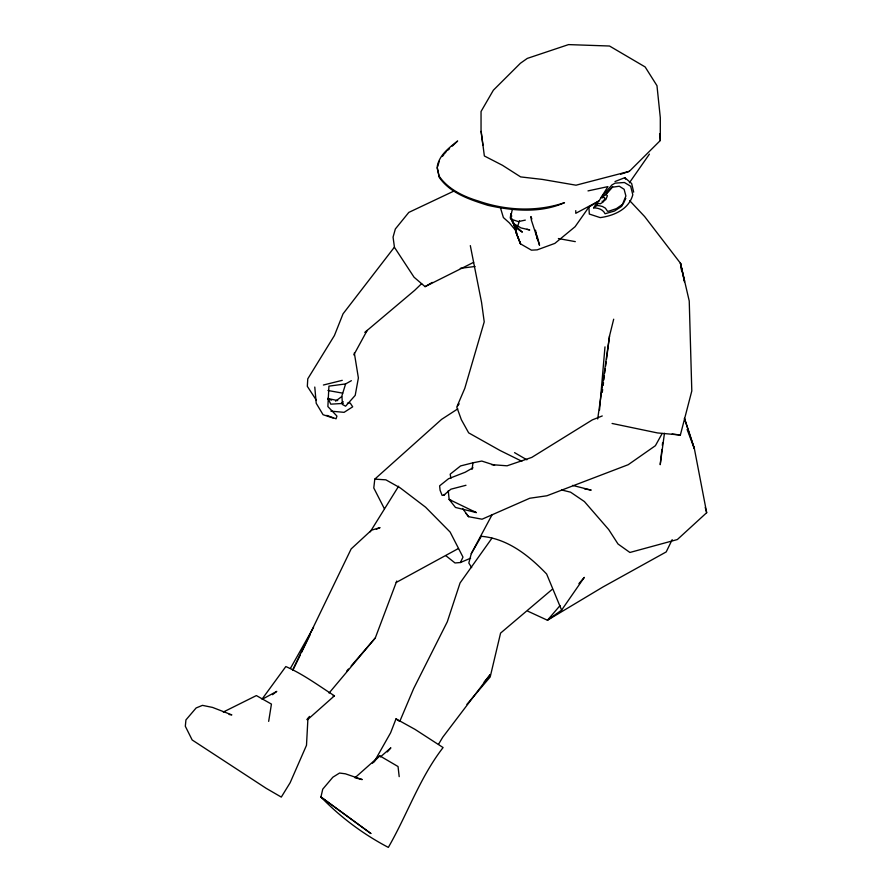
<?xml version="1.0" encoding="UTF-8"?>
<svg xmlns="http://www.w3.org/2000/svg" width="892" height="892" viewBox="0 0 892 892"><rect width="100%" height="100%" fill="white"/><g stroke="black" fill="none" stroke-linecap="round" stroke-linejoin="round"><path stroke-width="1.34" d="M599.513 410.142L604.988 346.877M661.875 449.49L660.214 464.699L664.451 433.3M662.332 445.342L662.633 442.577M457.763 408.882L441.585 419.374L374.785 479.138L373.781 487.98L384.374 508.708M602.278 392.268L602.635 389.525M603.159 385.4L603.516 382.646M603.873 379.892L604.408 375.777M604.754 373.023L605.289 368.898M605.646 366.144L606.181 362.018M606.527 359.275L609.537 335.905L613.685 319.202M472.08 469.359L472.961 462.803L481.792 461.064L494.625 465.2M597.685 418.972L609.537 335.905M268.67 721.372L271.436 704.1L256.372 695.582L223.29 712.05M512.331 209.219L510.681 217.157L512.51 219.666L518.352 221.584L525.321 220.112M612.079 423.466L657.471 432.932L680.362 435.028L691.802 390.952L689.237 301.005L680.462 263.251L644.66 216.578L629.741 200.7M492.061 514.795L471.288 553.631L468.824 563.042L471.678 567.647M437.336 167.752L439.154 177.229C450.237 193.341 469.995 199.63 487.801 205.316C512.911 210.88 540.351 213.478 564.502 202.674C536.85 212.062 506.143 210.624 478.748 201.157C463.728 196.619 448.308 189.427 439.154 176.203L437.069 167.707C438.507 155.676 448.81 147.949 457.652 140.992L452.266 146.132M519.512 220.781L517.739 225.955L520.995 227.917L529.736 229.969L526.927 229.233M437.716 166.47L439.21 161.34M351.381 380.694L345.617 383.917L341.915 395.825L342.428 404.466L345.594 406.195L355.206 395.379L358.383 377.94L354.325 352.942M351.147 665.956L375.276 637.992L396.75 581.027M399.192 776.642L398.044 766.54L379.736 755.803L354.96 777.779L362.219 779.575L345.394 773.81L339.54 773.041L332.861 777.2L322.726 789.186L320.942 797.013C340.61 817.373 363.312 834.243 388.332 847.4C407.298 814.563 419.586 777.88 443.09 747.552L415.003 729.366L396.015 718.863L390.607 732.8L374.216 761.779M399.806 721.327L413.654 688.591L447.293 621.802L460.06 582.967L491.96 538.166M292.643 669.981L351.169 548.903L371.451 530.205L380.037 527.607L376.357 529.201M625.794 198.437L623.162 203.945L616.372 208.628L608.913 211.136L607.552 211.326L605.378 208.148L602.379 206.442L598.945 205.673L596.77 205.55L593.626 207.858C598.097 207.892 603.037 209.386 605.077 213.745L614.432 211.047L621.646 206.386L625.894 196.006L624.121 189.294L619.282 186.227L612.369 187.209L605.858 194.389M445.721 555.593L455.009 562.963L460.395 562.529L462.993 557.132L450.137 532.067L425.584 507.191L400.285 487.935L385.879 479.829L374.785 479.138M292.944 670.059L300.258 655.062M301.474 652.565L310.003 635.059M672.189 539.649L666.201 551.925L602.914 587.003L547.443 620.241L527.83 611.187M353.823 354.882L367.147 330.441L414.657 290.357L421.637 283.634M662.154 433.523L655.397 445.699L628.213 464.699L546.896 495.774L529.759 498.249L482.07 519.2L468.556 516.68L462.569 508.451M290.435 668.342L313.527 627.466M471.288 553.631L481.323 536.293C507.782 538.601 528.9 555.582 546.64 574.013L561.603 610.128L547.443 620.241L560.031 605.601M596.77 205.55L598.175 203.175M438.496 744.329L442.7 737.283L490.288 674.564L484.122 682.101M370.236 531.844L398.646 486.185M515.453 225.977L516.691 233.938L520.549 243.884L516.39 233.37L513.97 223.368L515.453 225.977L516.691 234.239L520.549 243.884L531.431 250.161L537.185 249.86L554.857 243.393L575.106 226.702L588.91 207.078L599.023 200.901L607.909 186.618L587.995 190.899M593.626 207.858L596.603 203.142L600.338 203.777L603.26 201.927L604.899 198.18L604.018 197.277L601.821 197.823L604.486 195.337L606.571 194.824L607.396 195.738L605.846 199.54L603.092 201.391L602.033 201.179M649.409 154.115L629.384 182.793M561.603 610.128L584.305 577.369L578.908 583.647M262.103 699.049L285.83 666.558C303.102 674.14 318.6 685.602 334.444 695.816L307.695 719.554L307.93 718.495L306.491 745.311L290.145 782.708L281.303 797.091L266.117 788.283L192.17 739.97L185.324 726.255L185.937 719.911L196.129 707.958L202.451 705.36L212.541 707.423L231.831 714.882L229.077 714.481M457.574 405.983L459.168 403.831M394.331 247.262L343.041 313.828L334.422 335.526L307.773 378.832L307.327 386.336L316.292 400.118M442.399 156.446L444.026 154.383M444.84 153.357L446.569 151.183M612.67 186.573L606.393 193.564M306.859 719.588L309.524 716.41M329.059 693.062L375.276 637.992M387.351 751.945L390.852 747.831L380.427 756.929M466.929 704.346L490.187 676.972L500.579 633.108L552.315 589.266M601.208 197.366L611.901 184.967L615.101 183.139L624.411 182.503L630.666 186.261L632.807 194.757C628.983 209.263 613.863 215.808 600.193 217.615L589.311 214.047L588.91 207.078M346.676 671.13L348.471 669.056M372.466 763.217L379.736 755.803M629.373 171.32L660.303 140.523L660.303 117.677L656.98 85.699L645.139 66.945L609.515 46.016L568.538 44.6L527.295 58.404L520.415 63.254L493.365 90.204L481.044 111.489L481.044 130.355L484.356 155.966L502.497 165.321L520.638 176.906L542.436 179.426L576.031 185.201L629.373 171.32L620.576 174.263M365.174 332.393L367.147 330.441L365.062 332.225M684.532 418.471L694.389 448.743L706.676 512.699L677.34 539.548L629.897 552.471L618.011 543.997L608.712 529.569L584.405 501.56L570.568 492.172L561.547 489.953M341.346 403.496L343.286 401.757M473.005 467.787L465.167 472.247L448.531 478.725L439.622 485.839L440.09 490.288L442.131 495.406L443.904 495.06L450.906 489.195L465.981 485.281M447.572 150.358L449.579 148.708M272.517 694.701L276.765 691.378L262.393 699.172M335.582 401.155L341.636 396.672M614.989 181.544L624.835 177.664L631.659 183.54L633.677 192.148M454.061 191L408.804 212.407L395.346 228.988L393.06 237.116L394.465 247.34L414.055 277.211L425.083 286.644L432.252 282.407M396.215 582.465L458.399 548.524M599.023 200.901L575.775 213.311L575.775 210.624M425.083 286.644L473.652 262.326M460.395 562.529L470.608 558.202M602.267 415.951L592.344 419.876L531.777 457.406L507.069 465.802L491.603 464.643M443.904 495.06L444.695 494.77M472.961 462.803L460.562 465.936L450.17 474.187L450.917 478.257M323.406 385.021L342.272 380.338M345.617 383.917L328.936 386.136L327.877 406.574L336.942 416.085L336.061 418.794L326.773 415.371M460.305 268.325L475.023 266.485M333.05 695.938L334.444 695.816M343.264 403.418L330.787 404.165L327.933 398.356M347.423 403.173L350.199 403.006L352.686 406.819L344.1 412.338L330.921 411.156M672.089 434.014L680.362 435.028M327.933 390.495L342.706 393.149M558.381 238.543L575.307 241.632M584.472 488.838L591.184 490.121L572.586 485.393M327.687 398.479L337.711 400.586M451.385 500.568L449.133 499.431L476.25 512.565L455.466 507.448L449.133 499.431L448.263 490.734M327.732 398.902L331.534 400.107M333.084 418.036L323.06 414.702L316.214 403.296L314.776 387.05M473.808 511.417L476.25 512.565M521.831 461.264L499.999 450.46L468.668 432.865L461.342 419.686L456.782 407.053L464.799 388.332L484.222 321.856L481.546 302.321L470.318 245.612M517.583 225.866L514.171 223.981L510.257 218.005L510.871 213.723L511.74 216.232M514.55 452.634L526.871 459.804M396.015 718.863L399.248 721.16M514.807 225.275L512.71 222.654L510.993 218.306M515.81 230.593L509.354 222.888L503.389 217.548L500.501 207.97M466.025 513.391L468.556 516.68M624.835 177.664L625.582 179.158M531.877 219.031L530.896 216.544L531.376 220.157L539.548 245.289L537.263 236.469M687.096 429.398L694.389 448.743L684.398 418.381M512.231 219.622L516.49 233.314L513.97 223.368M705.226 507.414L706.676 512.699M681.421 270.131L680.462 263.251L684.588 281.125M680.462 263.251L684.487 281.995M535.501 230.181L537.318 239.023L536.07 232.767M481.044 131.403L482.906 145.084M659.612 133.856L660.303 140.523M522.143 232.009L517.382 228.843L513.513 223.881L522.143 232.009M370.816 833.474L320.942 797.013L370.816 833.474"/></g></svg>
